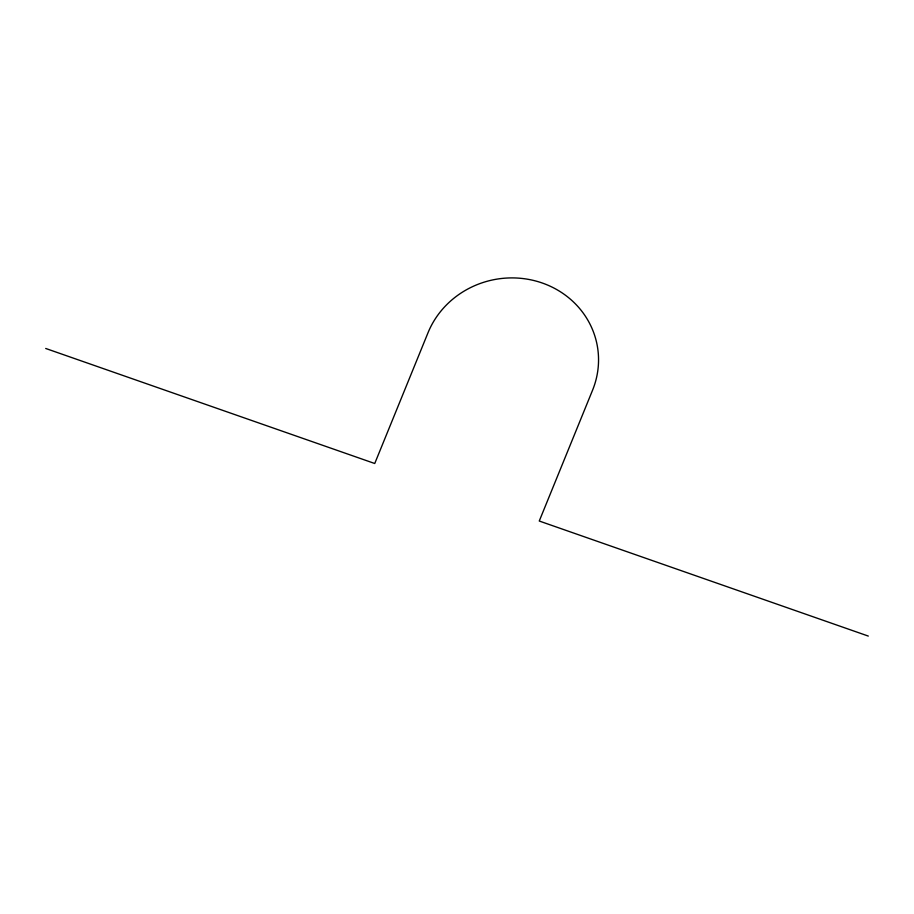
<?xml version="1.0" encoding="UTF-8"?>
<svg xmlns="http://www.w3.org/2000/svg" width="914" height="914" viewBox="0 0 914 914"><rect width="100%" height="100%" fill="white"/><g stroke="black" fill="none" stroke-linecap="round" stroke-linejoin="round"><path stroke-width="1.37" d="M45.7 348.463L374.74 463.501L428.026 332.719A88.395 83.425 -9.8 0 1 542.265 283.009A88.395 83.425 -9.8 0 1 592.546 390.244L539.26 521.026L868.3 636.075"/></g></svg>
